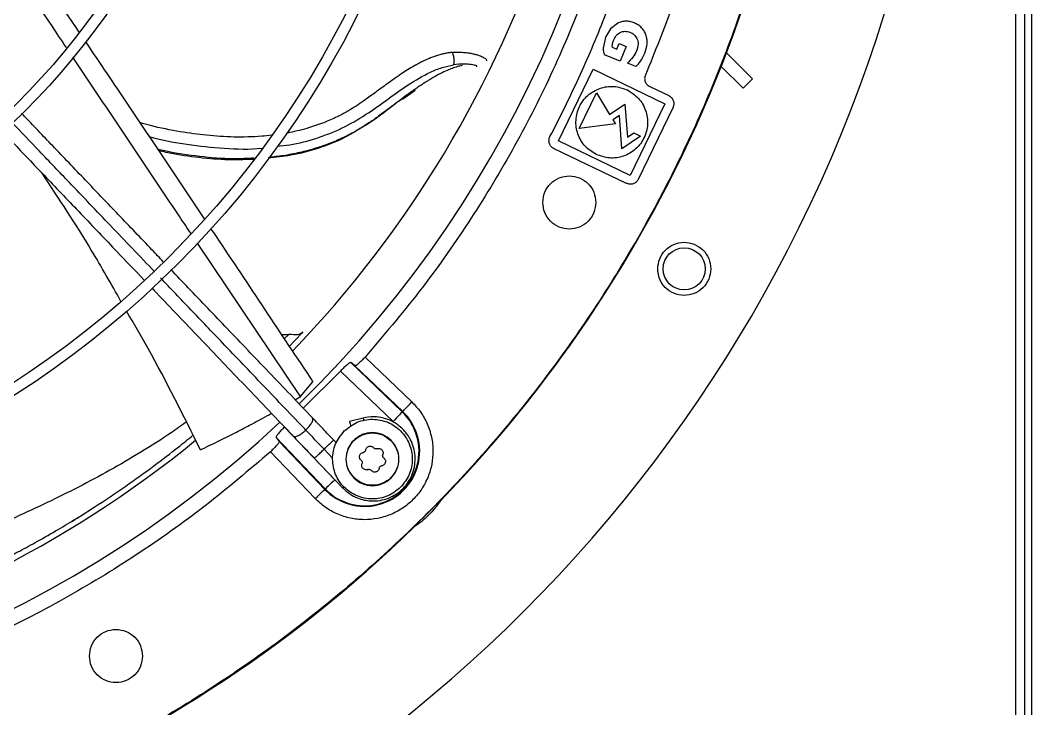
# Model space of a CAD drawing. Header units: inches. Extents: x 1229 to 1453, y -1023 to -720.
# Drawn here: x 1311.33 to 1320.34, y -815.28 to -809.15 of the extents above; entities that cross this region are included whole.
import ezdxf

# ---------------------------------------------------------------- set-up
doc = ezdxf.new("R2010")
doc.units = ezdxf.units.IN
doc.header["$MEASUREMENT"] = 0

msp = doc.modelspace()

# ---------------------------------------------------------------- linework, layer by layer
at = {"color": 18, "linetype": 'Continuous', "lineweight": 25, "true_color": 0x000000}
for p, q in [((1320.2736, -819.2706), (1320.2736, -791.8687)), ((1320.3366, -819.2706), (1320.3366, -791.8687)), ((1320.1906, -791.9447), (1320.1906, -819.1947)), ((1316.6502, -809.1794), (1316.5889, -809.2275)), ((1316.544, -809.3013), (1316.5239, -809.3868)), ((1316.5889, -809.2275), (1316.544, -809.3013)), ((1316.6032, -809.3916), (1316.6052, -809.3592)), ((1316.6032, -809.3916), (1316.6433, -809.4079)), ((1316.6052, -809.3592), (1316.6133, -809.3317)), ((1316.6433, -809.4079), (1316.6631, -809.3593)), ((1316.6631, -809.3593), (1316.7256, -809.3847)), ((1316.7256, -809.3847), (1316.6726, -809.5152)), ((1316.6726, -809.5152), (1316.5328, -809.4584)), ((1317.6162, -809.4383), (1317.852, -809.6741)), ((1316.1254, -810.2234), (1316.4338, -809.5854)), ((1316.4338, -809.5854), (1317.0719, -809.8938)), ((1316.812, -809.5638), (1316.7375, -809.5336)), ((1317.7668, -809.756), (1317.5694, -809.5586)), ((1317.852, -809.6741), (1317.7668, -809.756)), ((1316.9363, -809.7413), (1317.1063, -809.8224)), ((1314.7352, -809.8546), (1314.8485, -809.773)), ((1316.3082, -810.1148), (1316.4623, -809.7961)), ((1316.4623, -809.7961), (1316.5794, -809.9896)), ((1316.5794, -809.9896), (1316.7164, -809.897)), ((1316.7164, -809.897), (1316.7374, -810.1926)), ((1317.0719, -809.8938), (1316.7634, -810.5318)), ((1317.1443, -809.9256), (1316.8338, -810.568)), ((1316.6671, -809.9982), (1316.6087, -810.0377)), ((1316.6882, -810.2945), (1316.6671, -809.9982)), ((1316.6305, -810.074), (1316.3082, -810.1148)), ((1316.6087, -810.0377), (1316.6305, -810.074)), ((1316.8543, -810.1822), (1316.6882, -810.2945)), ((1316.7374, -810.1926), (1316.7951, -810.1536)), ((1316.7951, -810.1536), (1316.8543, -810.1822)), ((1316.7301, -810.6026), (1316.0847, -810.2948)), ((1316.7634, -810.5318), (1316.1254, -810.2234)), ((1313.8277, -812.5), (1312.9106, -811.1334)), ((1313.8321, -811.9423), (1313.8498, -811.9227)), ((1313.8495, -811.923), (1313.8404, -811.9353)), ((1313.7234, -811.9463), (1313.6831, -811.9853)), ((1313.7284, -812.0534), (1313.8404, -811.9353)), ((1314.4026, -812.148), (1314.8194, -812.5464)), ((1314.1837, -812.2732), (1313.8537, -812.6031)), ((1314.6523, -812.7212), (1314.1837, -812.2732)), ((1314.3117, -812.2245), (1314.2756, -812.1976)), ((1314.2756, -812.1976), (1314.7339, -812.6358)), ((1314.3117, -812.2245), (1314.7378, -812.6318)), ((1313.8277, -812.5), (1313.9372, -812.3671)), ((1313.7811, -812.5272), (1313.8277, -812.5)), ((1314.7378, -812.6318), (1314.7339, -812.6358)), ((1314.387, -812.6902), (1314.2649, -812.7199)), ((1313.6862, -812.7706), (1314.1343, -813.2393)), ((1313.6107, -812.8625), (1313.6376, -812.8987)), ((1313.6107, -812.8625), (1314.0489, -813.3209)), ((1314.0449, -813.3247), (1313.6376, -812.8987)), ((1314.1476, -812.9107), (1314.1237, -812.8857)), ((1313.9595, -813.4063), (1313.5611, -812.9896)), ((1314.1145, -813.047), (1314.0383, -812.9673)), ((1313.9529, -813.0489), (1314.206, -813.3137)), ((1314.0489, -813.3209), (1314.0449, -813.3247))]:
    msp.add_line(p, q, dxfattribs=at)
at = {"color": 18, "linetype": 'Continuous', "lineweight": 25, "true_color": 0x000000, "flags": 128}
for points in [[(1314.7378, -812.6318), (1314.7396, -812.6299), (1314.7444, -812.6249), (1314.752, -812.6169), (1314.7622, -812.6063), (1314.7745, -812.5934), (1314.7885, -812.5788), (1314.8036, -812.5629), (1314.8194, -812.5464)], [(1314.7339, -812.6358), (1314.7321, -812.6377), (1314.7273, -812.6428), (1314.7197, -812.6507), (1314.7095, -812.6614), (1314.6972, -812.6742), (1314.6832, -812.6889), (1314.6681, -812.7047), (1314.6523, -812.7212)], [(1314.1343, -813.2393), (1314.1178, -813.255), (1314.1019, -813.2702), (1314.0873, -813.2842), (1314.0744, -813.2965), (1314.0638, -813.3066), (1314.0558, -813.3143), (1314.0508, -813.3191), (1314.0489, -813.3209)], [(1313.9595, -813.4063), (1313.976, -813.3906), (1313.9918, -813.3754), (1314.0065, -813.3614), (1314.0193, -813.3491), (1314.03, -813.339), (1314.0379, -813.3314), (1314.043, -813.3265), (1314.0449, -813.3247)]]:
    msp.add_lwpolyline(points, dxfattribs=at)
at = {"color": 18, "linetype": 'Continuous', "lineweight": 25, "true_color": 0x000000}
for centre, radius in [((1306.6739, -805.2608), 11.7126), ((1306.6739, -805.2608), 8.5704), ((1306.6739, -805.2608), 8.472), ((1306.6739, -805.2608), 6.6478), ((1306.6739, -805.2608), 6.5493), ((1306.6739, -805.2608), 4.7037), ((1317.2435, -811.3632), 0.1875)]:
    msp.add_circle(centre, radius, dxfattribs=at)
for centre, radius, start, end in [((1306.6739, -805.2608), 10.2157, 314.3624, 43.03697), ((1306.6739, -805.2608), 11.7147, 339.09994, 20.90006), ((1306.6739, -805.2608), 12.9331, 283.26667, 346.73333), ((1306.6739, -805.2608), 9.8425, 316.0273, 341.93053), ((1306.6739, -805.2608), 11.7147, 315.79736, 338.46866), ((1306.6739, -805.2608), 10.2157, 224.36307, 313.03719), ((1314.3991, -812.9861), 0.4901, 223.70945, 46.29055), ((1314.3991, -812.9861), 0.4845, 223.70945, 46.29055), ((1306.6739, -805.2608), 9.8425, 283.29628, 309.20157), ((1306.6739, -805.2608), 11.7147, 291.53134, 314.20264)]:
    msp.add_arc(centre, radius, start, end, dxfattribs=at)
for points, knots in [([(1318.3834, -805.2608), (1318.3786, -805.5163), (1318.3689, -806.0272), (1318.2909, -806.7903), (1318.1667, -807.5468), (1317.9924, -808.2936), (1317.7699, -809.0274), (1317.4998, -809.745), (1317.1833, -810.4435), (1316.8218, -811.1197), (1316.4169, -811.7709), (1315.9703, -812.3942), (1315.4838, -812.9869), (1314.9597, -813.5466), (1314.4, -814.0708), (1313.8073, -814.5572), (1313.184, -815.0039), (1312.5328, -815.4088), (1311.8565, -815.7703), (1311.1581, -816.0867), (1310.4404, -816.3568), (1309.7067, -816.5794), (1308.9599, -816.7535), (1308.2033, -816.8784), (1307.4402, -816.9536), (1306.6739, -816.9787), (1305.9075, -816.9536), (1305.1444, -816.8784), (1304.3878, -816.7535), (1303.641, -816.5794), (1302.9073, -816.3568), (1302.1896, -816.0867), (1301.4912, -815.7702), (1300.8149, -815.4088), (1300.1637, -815.0039), (1299.5405, -814.5572), (1298.9477, -814.0708), (1298.3881, -813.5466), (1297.8639, -812.9869), (1297.3774, -812.3942), (1296.9308, -811.7709), (1296.5259, -811.1197), (1296.1644, -810.4435), (1295.8479, -809.745), (1295.5778, -809.0274), (1295.3553, -808.2936), (1295.181, -807.5468), (1295.0568, -806.7903), (1294.9788, -806.0272), (1294.9692, -805.5163), (1294.9643, -805.2608)], [0, 0, 0, 0, 0.020833, 0.041667, 0.0625, 0.083333, 0.104167, 0.125, 0.145833, 0.166667, 0.1875, 0.208333, 0.229167, 0.25, 0.270833, 0.291667, 0.3125, 0.333333, 0.354167, 0.375, 0.395833, 0.416667, 0.4375, 0.458333, 0.479167, 0.5, 0.520833, 0.541667, 0.5625, 0.583333, 0.604167, 0.625, 0.645833, 0.666667, 0.6875, 0.708333, 0.729167, 0.75, 0.770833, 0.791667, 0.8125, 0.833333, 0.854167, 0.875, 0.895833, 0.916667, 0.9375, 0.958333, 0.979167, 1, 1, 1, 1]), ([(1317.0261, -805.2608), (1317.0208, -805.512), (1317.0102, -806.0143), (1316.9249, -806.7639), (1316.7893, -807.5054), (1316.5991, -808.2351), (1316.3566, -808.949), (1316.0626, -809.6434), (1315.7192, -810.3147), (1315.3271, -810.9586), (1314.8921, -811.5749), (1314.5658, -811.957), (1314.4026, -812.148)], [0, 0, 0, 0, 0.1, 0.2, 0.3000001, 0.4, 0.5, 0.6, 0.7000001, 0.8000001, 0.9000001, 1, 1, 1, 1]), ([(1316.0489, -810.1871), (1316.1365, -810.0137), (1316.3118, -809.6669), (1316.5378, -809.1295), (1316.7361, -808.5813), (1316.9034, -808.0229), (1317.0399, -807.4562), (1317.1445, -806.8827), (1317.2197, -806.3045), (1317.2428, -805.9167), (1317.2543, -805.7228)], [0, 0, 0, 0, 0.125, 0.25, 0.375, 0.5, 0.625, 0.75, 0.875, 1, 1, 1, 1]), ([(1317.7853, -805.7459), (1317.7717, -805.9686), (1317.7445, -806.414), (1317.6528, -807.0773), (1317.5245, -807.7343), (1317.3554, -808.382), (1317.1505, -809.0196), (1316.982, -809.4327), (1316.8978, -809.6393)], [0, 0, 0, 0, 0.166667, 0.333333, 0.5, 0.666667, 0.833333, 1, 1, 1, 1]), ([(1310.7402, -807.6128), (1310.9394, -807.9039), (1311.3137, -808.4509), (1311.6832, -808.9997), (1311.8561, -809.2565)], [0, 0, 0, 0, 0.532089, 1, 1, 1, 1]), ([(1311.7452, -809.3945), (1311.723, -809.3615), (1311.3587, -808.8178), (1310.994, -808.2724), (1310.6515, -807.7601)], [0, 0, 0, 0, 0.060733, 1, 1, 1, 1]), ([(1316.7979, -809.175), (1316.7852, -809.1706), (1316.7607, -809.1621), (1316.7222, -809.1591), (1316.6847, -809.1641), (1316.6618, -809.1743), (1316.6502, -809.1794)], [0, 0, 0, 0, 0.263448, 0.509886, 0.751189, 1, 1, 1, 1]), ([(1316.903, -809.2818), (1316.8981, -809.2699), (1316.8884, -809.2465), (1316.8644, -809.2165), (1316.8342, -809.1917), (1316.8103, -809.1807), (1316.7979, -809.175)], [0, 0, 0, 0, 0.248632, 0.490005, 0.736545, 1, 1, 1, 1]), ([(1316.6133, -809.3317), (1316.6209, -809.3163), (1316.6318, -809.294), (1316.6552, -809.2713), (1316.6684, -809.2638), (1316.6749, -809.26)], [0, 0, 0, 0, 0.52692, 0.765962, 1, 1, 1, 1]), ([(1316.6749, -809.26), (1316.6817, -809.2572), (1316.695, -809.2515), (1316.7246, -809.2475), (1316.7462, -809.2537), (1316.7609, -809.2579)], [0, 0, 0, 0, 0.24773, 0.489597, 1, 1, 1, 1]), ([(1316.7609, -809.2579), (1316.7737, -809.2644), (1316.7997, -809.2775), (1316.8152, -809.3023), (1316.8232, -809.3149)], [0, 0, 0, 0, 0.490676, 1, 1, 1, 1]), ([(1316.8232, -809.3149), (1316.8263, -809.3222), (1316.8327, -809.3374), (1316.8348, -809.3751), (1316.8256, -809.4029), (1316.8191, -809.4226)], [0, 0, 0, 0, 0.214499, 0.444497, 1, 1, 1, 1]), ([(1316.8924, -809.4447), (1316.9016, -809.4167), (1316.9151, -809.3759), (1316.9137, -809.3197), (1316.9066, -809.2943), (1316.903, -809.2818)], [0, 0, 0, 0, 0.527094, 0.7661357, 1, 1, 1, 1]), ([(1311.917, -809.3467), (1312.0151, -809.4919), (1312.3688, -810.0153), (1312.7187, -810.539), (1312.9715, -810.9175)], [0, 0, 0, 0, 0.277328, 1, 1, 1, 1]), ([(1316.5239, -809.3868), (1316.5232, -809.4003), (1316.522, -809.4247), (1316.5295, -809.448), (1316.5328, -809.4584)], [0, 0, 0, 0, 0.550548, 1, 1, 1, 1]), ([(1312.8541, -811.0492), (1312.821, -810.9999), (1312.4711, -810.4785), (1312.1204, -809.9549), (1311.8029, -809.4807)], [0, 0, 0, 0, 0.094407, 1, 1, 1, 1]), ([(1315.1814, -809.437), (1315.1703, -809.4383), (1315.1475, -809.4411), (1315.1126, -809.4477), (1315.0763, -809.4564), (1315.0432, -809.4661), (1315.0095, -809.4777), (1314.9732, -809.4917), (1314.932, -809.5099), (1314.8903, -809.5305), (1314.8449, -809.5551), (1314.7945, -809.5848), (1314.7346, -809.6231), (1314.6649, -809.6708), (1314.5793, -809.732), (1314.487, -809.8001), (1314.3999, -809.8631), (1314.3245, -809.9145), (1314.2506, -809.9604), (1314.1612, -810.0087), (1314.0456, -810.0609), (1313.8999, -810.1112), (1313.7841, -810.1419), (1313.7168, -810.1527), (1313.7099, -810.1538)], [0, 0, 0, 0, 0.020248, 0.041453, 0.06358, 0.0866, 0.102644, 0.126716, 0.155363, 0.182381, 0.209021, 0.246963, 0.28662, 0.336424, 0.399614, 0.478049, 0.547725, 0.599316, 0.648188, 0.709671, 0.786694, 0.879285, 0.987574, 1, 1, 1, 1]), ([(1315.1814, -809.437), (1315.1941, -809.4363), (1315.2223, -809.4347), (1315.2679, -809.4359), (1315.3128, -809.4403), (1315.3533, -809.4471), (1315.3882, -809.4553), (1315.4241, -809.4663), (1315.456, -809.4803), (1315.4835, -809.4971), (1315.4847, -809.5075), (1315.4853, -809.513)], [0, 0, 0, 0, 0.079734, 0.178256, 0.296995, 0.387945, 0.480574, 0.582572, 0.72018, 0.853481, 1, 1, 1, 1]), ([(1315.1914, -809.548), (1315.1924, -809.5457), (1315.1946, -809.541), (1315.1966, -809.5301), (1315.1973, -809.5165), (1315.1966, -809.5005), (1315.1944, -809.4834), (1315.1909, -809.4664), (1315.1865, -809.4506), (1315.1831, -809.4414), (1315.1814, -809.437)], [0, 0, 0, 0, 0.114968, 0.238123, 0.367412, 0.499995, 0.63258, 0.761867, 0.885025, 1, 1, 1, 1]), ([(1316.8191, -809.4226), (1316.8094, -809.4427), (1316.7889, -809.4846), (1316.7551, -809.5168), (1316.7375, -809.5336)], [0, 0, 0, 0, 0.47827, 1, 1, 1, 1]), ([(1316.812, -809.5638), (1316.8279, -809.5476), (1316.8619, -809.5129), (1316.8818, -809.4685), (1316.8924, -809.4447)], [0, 0, 0, 0, 0.465642, 1, 1, 1, 1]), ([(1313.6207, -810.2723), (1313.6581, -810.2683), (1313.7787, -810.2554), (1313.9752, -810.2036), (1314.2038, -810.1155), (1314.4092, -809.9953), (1314.5966, -809.8592), (1314.7831, -809.7247), (1314.949, -809.6263), (1315.0884, -809.5697), (1315.1573, -809.5552), (1315.1914, -809.548)], [0, 0, 0, 0, 0.062061, 0.200401, 0.339028, 0.477389, 0.612625, 0.745151, 0.874643, 0.938101, 1, 1, 1, 1]), ([(1315.2685, -809.554), (1315.2543, -809.557), (1315.2256, -809.563), (1315.1796, -809.5788), (1315.1291, -809.5994), (1315.0727, -809.6265), (1315.0251, -809.6527), (1314.9906, -809.6729), (1314.9691, -809.6858), (1314.9436, -809.7017), (1314.9141, -809.7205), (1314.8809, -809.7425), (1314.8577, -809.7585), (1314.8454, -809.7669)], [0, 0, 0, 0, 0.113461, 0.228829, 0.328724, 0.466208, 0.615602, 0.655734, 0.705473, 0.764802, 0.833692, 0.912107, 1, 1, 1, 1]), ([(1315.3974, -809.5658), (1315.3975, -809.5623), (1315.3978, -809.5552), (1315.3516, -809.5452), (1315.2829, -809.5387), (1315.2218, -809.5449), (1315.1914, -809.548)], [0, 0, 0, 0, 0.244465, 0.494335, 0.747924, 1, 1, 1, 1]), ([(1316.8978, -809.6393), (1316.8949, -809.649), (1316.889, -809.6683), (1316.8949, -809.6987), (1316.9105, -809.7253), (1316.9277, -809.736), (1316.9363, -809.7413)], [0, 0, 0, 0, 0.2500006, 0.5000011, 0.7499991, 1, 1, 1, 1]), ([(1316.4599, -810.3456), (1316.4244, -810.3231), (1316.3535, -810.2782), (1316.2901, -810.1656), (1316.2721, -810.0399), (1316.3042, -809.9163), (1316.3812, -809.8143), (1316.4908, -809.7503), (1316.6184, -809.7302), (1316.6977, -809.7578), (1316.7373, -809.7717)], [0, 0, 0, 0, 0.124999, 0.249999, 0.374999, 0.5, 0.625, 0.75, 0.875001, 1, 1, 1, 1]), ([(1314.8454, -809.7669), (1314.8365, -809.7732), (1314.8129, -809.7897), (1314.7691, -809.8213), (1314.7082, -809.8664), (1314.6402, -809.9179), (1314.577, -809.9655), (1314.525, -810.0039), (1314.4808, -810.0355), (1314.4283, -810.0717), (1314.3689, -810.11), (1314.3037, -810.1478), (1314.2217, -810.1908), (1314.1077, -810.2424), (1313.9668, -810.2919), (1313.8184, -810.3307), (1313.6822, -810.3574), (1313.5886, -810.3671), (1313.5455, -810.3716)], [0, 0, 0, 0, 0.022647, 0.059458, 0.112119, 0.18067, 0.238273, 0.278725, 0.316919, 0.352855, 0.412852, 0.465176, 0.509769, 0.604917, 0.722402, 0.813143, 0.913791, 1, 1, 1, 1]), ([(1314.7288, -809.8533), (1314.6987, -809.8757), (1314.602, -809.9477), (1314.4889, -810.0413), (1314.3915, -810.0965), (1314.3665, -810.1107)], [0, 0, 0, 0, 0.25047, 0.807585, 1, 1, 1, 1]), ([(1316.7373, -809.7717), (1316.7728, -809.7942), (1316.8437, -809.8391), (1316.9072, -809.9516), (1316.9251, -810.0773), (1316.893, -810.2009), (1316.8161, -810.3029), (1316.7064, -810.3669), (1316.5788, -810.3871), (1316.4996, -810.3594), (1316.4599, -810.3456)], [0, 0, 0, 0, 0.125, 0.25, 0.375, 0.499999, 0.624999, 0.749999, 0.874999, 1, 1, 1, 1]), ([(1317.1063, -809.8224), (1317.115, -809.8278), (1317.1323, -809.8386), (1317.148, -809.8657), (1317.1536, -809.8964), (1317.1474, -809.9158), (1317.1443, -809.9256)], [0, 0, 0, 0, 0.25001, 0.500007, 0.750003, 1, 1, 1, 1]), ([(1312.6077, -811.2992), (1312.574, -811.264), (1312.4409, -811.1247), (1312.2159, -810.8892), (1311.9272, -810.5871), (1311.6509, -810.298), (1311.4554, -810.0935), (1311.3573, -809.9908), (1311.3467, -809.9797)], [0, 0, 0, 0, 0.080732, 0.319058, 0.536803, 0.768161, 0.974843, 1, 1, 1, 1]), ([(1312.5297, -811.3886), (1312.3988, -811.2516), (1312.1468, -810.9879), (1311.8048, -810.63), (1311.5109, -810.3225), (1311.3386, -810.1422), (1311.2555, -810.0552)], [0, 0, 0, 0, 0.30978, 0.596486, 0.805334, 1, 1, 1, 1]), ([(1313.5711, -810.1745), (1313.5418, -810.1778), (1313.4717, -810.1858), (1313.3598, -810.1908), (1313.2365, -810.1913), (1313.1142, -810.186), (1312.9546, -810.1729), (1312.7473, -810.1434), (1312.5486, -810.1048), (1312.4304, -810.0712), (1312.3985, -810.0622)], [0, 0, 0, 0, 0.07502, 0.180081, 0.284247, 0.387504, 0.489824, 0.6891, 0.916212, 1, 1, 1, 1]), ([(1314.3575, -810.116), (1314.3144, -810.1427), (1314.2011, -810.213), (1313.9933, -810.2926), (1313.7621, -810.3552), (1313.6075, -810.3721), (1313.5395, -810.3795)], [0, 0, 0, 0, 0.180135, 0.474516, 0.768977, 1, 1, 1, 1]), ([(1311.1777, -810.1448), (1311.2136, -810.1823), (1311.3426, -810.3174), (1311.5748, -810.5603), (1311.8789, -810.8785), (1312.1698, -811.183), (1312.3569, -811.3788), (1312.4368, -811.4623)], [0, 0, 0, 0, 0.084805, 0.305611, 0.551323, 0.808548, 1, 1, 1, 1]), ([(1312.4825, -810.1874), (1312.4855, -810.1883), (1312.5954, -810.219), (1312.8185, -810.2591), (1313.1501, -810.2944), (1313.3747, -810.3021), (1313.4845, -810.2889), (1313.4845, -810.2889)], [0, 0, 0, 0, 0.009341, 0.33831, 0.668436, 0.999941, 1, 1, 1, 1]), ([(1316.0847, -810.2948), (1316.0801, -810.2922), (1316.0708, -810.2871), (1316.0592, -810.2761), (1316.0499, -810.2633), (1316.0434, -810.2487), (1316.0399, -810.2332), (1316.0396, -810.2173), (1316.0423, -810.2015), (1316.0467, -810.1919), (1316.0489, -810.1871)], [0, 0, 0, 0, 0.125001, 0.250005, 0.375004, 0.5, 0.624998, 0.749999, 0.874999, 1, 1, 1, 1]), ([(1313.4167, -810.3786), (1313.3542, -810.3815), (1313.1931, -810.3891), (1312.9267, -810.3654), (1312.702, -810.3346), (1312.5787, -810.3044), (1312.5573, -810.2991)], [0, 0, 0, 0, 0.217672, 0.561292, 0.923662, 1, 1, 1, 1]), ([(1313.4089, -810.3889), (1313.3464, -810.3916), (1313.1964, -810.3982), (1312.9576, -810.3795), (1312.7383, -810.352), (1312.6091, -810.3219), (1312.5658, -810.3119)], [0, 0, 0, 0, 0.222118, 0.532821, 0.843556, 1, 1, 1, 1]), ([(1312.2309, -811.653), (1312.1443, -811.4996), (1311.9246, -811.1106), (1311.6781, -810.7379), (1311.5288, -810.5122)], [0, 0, 0, 0, 0.394211, 1, 1, 1, 1]), ([(1315.9844, -810.7726), (1315.9879, -810.7417), (1315.995, -810.6799), (1316.0496, -810.6012), (1316.1277, -810.5487), (1316.2206, -810.5302), (1316.3135, -810.5487), (1316.3915, -810.6012), (1316.4462, -810.6799), (1316.4533, -810.7417), (1316.4568, -810.7726)], [0, 0, 0, 0, 0.1250006, 0.2500004, 0.374999, 0.5000016, 0.625001, 0.7499996, 0.8749994, 1, 1, 1, 1]), ([(1316.8338, -810.568), (1316.8281, -810.5764), (1316.8168, -810.5932), (1316.7895, -810.6079), (1316.7589, -810.6126), (1316.7397, -810.6059), (1316.7301, -810.6026)], [0, 0, 0, 0, 0.25, 0.499995, 0.750002, 1, 1, 1, 1]), ([(1316.4568, -810.7726), (1316.4533, -810.8035), (1316.4462, -810.8654), (1316.3915, -810.944), (1316.3135, -810.9965), (1316.2206, -811.015), (1316.1277, -810.9965), (1316.0496, -810.944), (1315.995, -810.8654), (1315.9879, -810.8035), (1315.9844, -810.7726)], [0, 0, 0, 0, 0.1250006, 0.2500004, 0.374999, 0.4999984, 0.625001, 0.7499996, 0.8749994, 1, 1, 1, 1]), ([(1313.0281, -811.0019), (1313.0446, -811.0266), (1313.3497, -811.4819), (1313.6517, -811.9369), (1313.9372, -812.3671)], [0, 0, 0, 0, 0.054287, 1, 1, 1, 1]), ([(1317.0072, -811.3632), (1317.0107, -811.3324), (1317.0178, -811.2708), (1317.0719, -811.1925), (1317.1493, -811.1399), (1317.2415, -811.1208), (1317.3346, -811.1385), (1317.4135, -811.1907), (1317.4689, -811.2697), (1317.4761, -811.332), (1317.4797, -811.3632)], [0, 0, 0, 0, 0.12434, 0.248914, 0.373092, 0.497137, 0.622303, 0.748213, 0.874114, 1, 1, 1, 1]), ([(1313.9362, -812.6894), (1313.8061, -812.5533), (1313.554, -812.2895), (1313.185, -811.9033), (1312.8948, -811.5997), (1312.7272, -811.4243), (1312.6757, -811.3704)], [0, 0, 0, 0, 0.311686, 0.604241, 0.878427, 1, 1, 1, 1]), ([(1317.4797, -811.3632), (1317.4761, -811.3943), (1317.4689, -811.4564), (1317.4137, -811.5354), (1317.3348, -811.5878), (1317.2412, -811.6056), (1317.1483, -811.5861), (1317.0711, -811.533), (1317.0176, -811.4548), (1317.0107, -811.3937), (1317.0072, -811.3632)], [0, 0, 0, 0, 0.12571, 0.251416, 0.377132, 0.502861, 0.62858, 0.753078, 0.87631, 1, 1, 1, 1]), ([(1313.8753, -812.7966), (1313.7499, -812.6654), (1313.5033, -812.4074), (1313.1623, -812.0506), (1312.8567, -811.7308), (1312.6727, -811.5383), (1312.5823, -811.4436)], [0, 0, 0, 0, 0.292964, 0.576036, 0.791578, 1, 1, 1, 1]), ([(1312.5048, -811.5335), (1312.5196, -811.5489), (1312.6616, -811.6976), (1312.9385, -811.9873), (1313.3444, -812.4121), (1313.622, -812.7026), (1313.7654, -812.8526)], [0, 0, 0, 0, 0.034882, 0.334856, 0.656456, 1, 1, 1, 1]), ([(1312.938, -812.973), (1312.7875, -812.6693), (1312.5805, -812.2514), (1312.3451, -811.8492), (1312.2807, -811.7393)], [0, 0, 0, 0, 0.726612, 1, 1, 1, 1]), ([(1313.6575, -811.9469), (1313.668, -811.9469), (1313.6906, -811.9467), (1313.712, -811.9464), (1313.7234, -811.9463)], [0, 0, 0, 0, 0.46458, 1, 1, 1, 1]), ([(1313.8404, -811.9353), (1313.83, -811.9411), (1313.8081, -811.9532), (1313.7525, -811.9487), (1313.7234, -811.9463)], [0, 0, 0, 0, 0.475869, 1, 1, 1, 1]), ([(1314.4026, -812.148), (1314.3924, -812.1591), (1314.3718, -812.1815), (1314.343, -812.2078), (1314.3205, -812.2245), (1314.3147, -812.2245), (1314.3117, -812.2245)], [0, 0, 0, 0, 0.24423, 0.4964, 0.747202, 1, 1, 1, 1]), ([(1314.2756, -812.1976), (1314.2726, -812.1976), (1314.2668, -812.1976), (1314.2443, -812.2143), (1314.2152, -812.2403), (1314.1941, -812.2623), (1314.1837, -812.2732)], [0, 0, 0, 0, 0.252626, 0.503248, 0.755217, 1, 1, 1, 1]), ([(1314.8194, -812.5464), (1314.8463, -812.5753), (1314.9011, -812.6339), (1314.9601, -812.7413), (1314.9982, -812.8588), (1315.0113, -812.981), (1315.0003, -813.1011), (1314.9664, -813.216), (1314.9101, -813.3234), (1314.8322, -813.4191), (1314.7365, -813.4971), (1314.6291, -813.5533), (1314.5141, -813.5872), (1314.3941, -813.5983), (1314.2718, -813.5852), (1314.1543, -813.5471), (1314.047, -813.4881), (1313.9883, -813.4333), (1313.9595, -813.4063)], [0, 0, 0, 0, 0.0609954, 0.124061, 0.1879942, 0.2514906, 0.3132975, 0.3737131, 0.4362133, 0.5000005, 0.5637869, 0.6262875, 0.6867026, 0.74851, 0.8120066, 0.8759389, 0.9390044, 1, 1, 1, 1]), ([(1312.8103, -812.7259), (1312.7662, -812.7579), (1312.6326, -812.8546), (1312.4063, -812.9971), (1312.0397, -813.2111), (1311.5738, -813.4475), (1311.0073, -813.704), (1310.6234, -813.8563), (1310.4314, -813.9325)], [0, 0, 0, 0, 0.0577, 0.174857, 0.292286, 0.527695, 0.763643, 1, 1, 1, 1]), ([(1312.938, -812.973), (1312.9907, -812.9478), (1313.0924, -812.8993), (1313.2382, -812.826), (1313.3842, -812.7498), (1313.4936, -812.6911), (1313.5578, -812.6549), (1313.5699, -812.6481)], [0, 0, 0, 0, 0.246531, 0.476022, 0.688417, 0.941305, 1, 1, 1, 1]), ([(1313.8753, -812.7966), (1313.8858, -812.7859), (1313.9068, -812.7644), (1313.9296, -812.7317), (1313.942, -812.7037), (1313.9381, -812.6942), (1313.9362, -812.6894)], [0, 0, 0, 0, 0.242953, 0.485903, 0.742951, 1, 1, 1, 1]), ([(1314.1237, -812.8857), (1314.0919, -812.8524), (1314.0283, -812.7858), (1313.9669, -812.7216), (1313.9362, -812.6894)], [0, 0, 0, 0, 0.500002, 1, 1, 1, 1]), ([(1314.2045, -813.3121), (1314.2251, -813.331), (1314.2639, -813.3668), (1314.3308, -813.4011), (1314.3934, -813.4205), (1314.462, -813.4298), (1314.5351, -813.4258), (1314.6124, -813.4044), (1314.6819, -813.3685), (1314.7433, -813.3182), (1314.7929, -813.2558), (1314.8284, -813.1843), (1314.8479, -813.107), (1314.8508, -813.0278), (1314.8374, -812.9519), (1314.8147, -812.8942), (1314.7909, -812.8526), (1314.7684, -812.8207), (1314.7378, -812.7861), (1314.6951, -812.7493), (1314.6381, -812.7146), (1314.566, -812.6881), (1314.479, -812.6749), (1314.4183, -812.685), (1314.3863, -812.6903)], [0, 0, 0, 0, 0.053383, 0.100935, 0.142644, 0.178507, 0.233213, 0.281771, 0.331518, 0.382116, 0.432747, 0.483378, 0.53401, 0.584641, 0.634226, 0.680757, 0.70288, 0.726041, 0.755415, 0.791313, 0.833729, 0.882655, 0.938082, 1, 1, 1, 1]), ([(1314.2182, -812.8051), (1314.2547, -812.7761), (1314.3279, -812.718), (1314.4692, -812.6926), (1314.6077, -812.7197), (1314.7258, -812.7986), (1314.8047, -812.9167), (1314.8318, -813.0552), (1314.8064, -813.1965), (1314.7483, -813.2697), (1314.7193, -813.3062)], [0, 0, 0, 0, 0.125, 0.249999, 0.374999, 0.500001, 0.625, 0.75, 0.875001, 1, 1, 1, 1]), ([(1314.2652, -812.7214), (1314.2651, -812.721), (1314.2647, -812.7194), (1314.2674, -812.7304), (1314.2714, -812.7469), (1314.2751, -812.7621), (1314.2762, -812.7664)], [0, 0, 0, 0, 0.124221, 0.48944, 0.854973, 1, 1, 1, 1]), ([(1314.3863, -812.6903), (1314.3866, -812.6917), (1314.3872, -812.6939), (1314.3911, -812.7099), (1314.3927, -812.7165)], [0, 0, 0, 0, 0.58846, 1, 1, 1, 1]), ([(1313.6862, -812.7706), (1313.6754, -812.781), (1313.6534, -812.8022), (1313.6273, -812.8312), (1313.6107, -812.8538), (1313.6107, -812.8596), (1313.6107, -812.8625)], [0, 0, 0, 0, 0.244784, 0.496747, 0.747372, 1, 1, 1, 1]), ([(1313.7654, -812.8526), (1313.7701, -812.8548), (1313.7794, -812.8591), (1313.8079, -812.848), (1313.8416, -812.8267), (1313.864, -812.8067), (1313.8753, -812.7966)], [0, 0, 0, 0, 0.257047, 0.514093, 0.757042, 1, 1, 1, 1]), ([(1314.0383, -812.9673), (1314.0073, -812.9349), (1313.952, -812.877), (1313.8987, -812.8212), (1313.8753, -812.7966)], [0, 0, 0, 0, 0.559898, 1, 1, 1, 1]), ([(1314.7193, -813.3062), (1314.6827, -813.3353), (1314.6096, -813.3933), (1314.4683, -813.4188), (1314.3297, -813.3917), (1314.2117, -813.3127), (1314.1327, -813.1947), (1314.1056, -813.0561), (1314.1311, -812.9148), (1314.1892, -812.8417), (1314.2182, -812.8051)], [0, 0, 0, 0, 0.125001, 0.250001, 0.375, 0.5, 0.625, 0.75, 0.875, 1, 1, 1, 1]), ([(1314.6358, -812.8886), (1314.6114, -812.8693), (1314.5626, -812.8306), (1314.4684, -812.8136), (1314.3761, -812.8317), (1314.2974, -812.8843), (1314.2447, -812.963), (1314.2267, -813.0554), (1314.2436, -813.1496), (1314.2823, -813.1983), (1314.3017, -813.2227)], [0, 0, 0, 0, 0.125001, 0.25, 0.374999, 0.499998, 0.624999, 0.749999, 0.874999, 1, 1, 1, 1]), ([(1314.3041, -813.2203), (1314.2851, -813.1963), (1314.2469, -813.1482), (1314.2302, -813.0554), (1314.248, -812.9644), (1314.2998, -812.8868), (1314.3774, -812.8349), (1314.4684, -812.8171), (1314.5613, -812.8339), (1314.6093, -812.872), (1314.6333, -812.8911)], [0, 0, 0, 0, 0.1249984, 0.2499988, 0.3749993, 0.4999977, 0.6249999, 0.7499986, 0.8750005, 1, 1, 1, 1]), ([(1311.9927, -813.4839), (1312.0864, -813.422), (1312.2641, -813.3046), (1312.5143, -813.1234), (1312.7133, -812.972), (1312.8287, -812.8775), (1312.8709, -812.8431)], [0, 0, 0, 0, 0.317134, 0.601378, 0.854454, 1, 1, 1, 1]), ([(1313.6376, -812.8987), (1313.6376, -812.9016), (1313.6376, -812.9074), (1313.6209, -812.9299), (1313.5945, -812.9587), (1313.5721, -812.9794), (1313.5611, -812.9896)], [0, 0, 0, 0, 0.2528, 0.503596, 0.755768, 1, 1, 1, 1]), ([(1313.7654, -812.8526), (1313.7961, -812.8848), (1313.8575, -812.949), (1313.9211, -813.0156), (1313.9529, -813.0489)], [0, 0, 0, 0, 0.499998, 1, 1, 1, 1]), ([(1314.0383, -812.9673), (1314.0492, -812.9569), (1314.0709, -812.9361), (1314.0992, -812.9091), (1314.1196, -812.8896), (1314.1224, -812.887), (1314.1237, -812.8857)], [0, 0, 0, 0, 0.24295, 0.4859, 0.74295, 1, 1, 1, 1]), ([(1314.3017, -813.2227), (1314.3261, -813.2421), (1314.3748, -813.2808), (1314.469, -813.2977), (1314.5614, -813.2797), (1314.6401, -813.2271), (1314.6927, -813.1483), (1314.7108, -813.056), (1314.6938, -812.9618), (1314.6551, -812.913), (1314.6358, -812.8886)], [0, 0, 0, 0, 0.124999, 0.249998, 0.374998, 0.499999, 0.624999, 0.749999, 0.875, 1, 1, 1, 1]), ([(1314.6333, -812.8911), (1314.6524, -812.9151), (1314.6905, -812.9631), (1314.7073, -813.056), (1314.6895, -813.147), (1314.6376, -813.2246), (1314.5601, -813.2764), (1314.469, -813.2942), (1314.3762, -813.2775), (1314.3282, -813.2393), (1314.3041, -813.2203)], [0, 0, 0, 0, 0.125, 0.25, 0.375, 0.499999, 0.624999, 0.75, 0.874998, 1, 1, 1, 1]), ([(1313.5611, -812.9896), (1313.3701, -813.1527), (1312.988, -813.4791), (1312.3717, -813.9141), (1311.7278, -814.3062), (1311.0565, -814.6496), (1310.3621, -814.9435), (1309.6482, -815.1861), (1308.9185, -815.3761), (1308.1769, -815.5125), (1307.4274, -815.5947), (1306.6739, -815.6221), (1305.9203, -815.5947), (1305.1708, -815.5125), (1304.4292, -815.3761), (1303.6995, -815.1861), (1302.9856, -814.9435), (1302.2912, -814.6496), (1301.6199, -814.3062), (1300.976, -813.9141), (1300.3597, -813.4791), (1299.9776, -813.1527), (1299.7866, -812.9896)], [0, 0, 0, 0, 0.0500001, 0.1, 0.15, 0.1999999, 0.25, 0.3, 0.35, 0.4000001, 0.45, 0.5000001, 0.5499999, 0.5999999, 0.65, 0.7, 0.75, 0.8000001, 0.8500001, 0.9000001, 0.9500001, 1, 1, 1, 1]), ([(1313.9529, -813.0489), (1313.9543, -813.0476), (1313.957, -813.045), (1313.9775, -813.0254), (1314.0057, -812.9984), (1314.0275, -812.9777), (1314.0383, -812.9673)], [0, 0, 0, 0, 0.257049, 0.514095, 0.75705, 1, 1, 1, 1]), ([(1314.369, -813.0675), (1314.3659, -813.0646), (1314.36, -813.0592), (1314.3548, -813.0482), (1314.3527, -813.0367), (1314.3541, -813.025), (1314.3588, -813.0141), (1314.3663, -813.0052), (1314.3763, -812.9983), (1314.3841, -812.9965), (1314.3883, -812.9956)], [0, 0, 0, 0, 0.136222, 0.254553, 0.379562, 0.499975, 0.620367, 0.745376, 0.863737, 1, 1, 1, 1]), ([(1314.4086, -812.9752), (1314.408, -812.9778), (1314.4069, -812.9828), (1314.4022, -812.9891), (1314.3959, -812.9938), (1314.3909, -812.995), (1314.3883, -812.9956)], [0, 0, 0, 0, 0.256016, 0.500006, 0.743943, 1, 1, 1, 1]), ([(1314.4086, -812.9752), (1314.4096, -812.9711), (1314.4113, -812.9633), (1314.4182, -812.9533), (1314.4271, -812.9457), (1314.438, -812.9411), (1314.4498, -812.9396), (1314.4613, -812.9417), (1314.4723, -812.947), (1314.4777, -812.9528), (1314.4806, -812.956)], [0, 0, 0, 0, 0.136252, 0.254606, 0.379598, 0.500013, 0.620407, 0.745434, 0.863769, 1, 1, 1, 1]), ([(1314.5083, -812.9634), (1314.5058, -812.9642), (1314.5009, -812.9657), (1314.4931, -812.9648), (1314.4858, -812.9617), (1314.4824, -812.9579), (1314.4806, -812.956)], [0, 0, 0, 0, 0.255944, 0.499894, 0.743912, 1, 1, 1, 1]), ([(1314.5083, -812.9634), (1314.5124, -812.9621), (1314.52, -812.9598), (1314.5321, -812.9607), (1314.5433, -812.9646), (1314.5493, -812.9697), (1314.5522, -812.9722)], [0, 0, 0, 0, 0.272477, 0.509179, 0.759211, 1, 1, 1, 1]), ([(1314.5522, -812.9722), (1314.5547, -812.9751), (1314.5598, -812.9811), (1314.5637, -812.9924), (1314.5646, -813.0045), (1314.5622, -813.0121), (1314.561, -813.0161)], [0, 0, 0, 0, 0.240785, 0.490794, 0.736613, 1, 1, 1, 1]), ([(1314.369, -813.0675), (1314.371, -813.0693), (1314.3747, -813.0728), (1314.3778, -813.0801), (1314.3787, -813.0879), (1314.3772, -813.0928), (1314.3765, -813.0953)], [0, 0, 0, 0, 0.256053, 0.500094, 0.745977, 1, 1, 1, 1]), ([(1314.3852, -813.1392), (1314.3827, -813.1362), (1314.3776, -813.1302), (1314.3738, -813.1191), (1314.3728, -813.107), (1314.3752, -813.0994), (1314.3765, -813.0953)], [0, 0, 0, 0, 0.240813, 0.4908788, 0.7275178, 1, 1, 1, 1]), ([(1314.5684, -813.0438), (1314.5715, -813.0467), (1314.5774, -813.0521), (1314.5827, -813.0631), (1314.5847, -813.0746), (1314.5834, -813.0864), (1314.5788, -813.0971), (1314.5713, -813.106), (1314.5614, -813.113), (1314.5534, -813.1148), (1314.5492, -813.1158)], [0, 0, 0, 0, 0.133503, 0.255989, 0.378469, 0.499258, 0.621544, 0.739531, 0.861867, 1, 1, 1, 1]), ([(1314.5684, -813.0438), (1314.5665, -813.0421), (1314.5628, -813.0386), (1314.5596, -813.0313), (1314.5587, -813.0235), (1314.5602, -813.0186), (1314.561, -813.0161)], [0, 0, 0, 0, 0.256057, 0.500102, 0.744, 1, 1, 1, 1]), ([(1314.4291, -813.1479), (1314.425, -813.1492), (1314.4174, -813.1516), (1314.4053, -813.1506), (1314.3942, -813.1468), (1314.3882, -813.1417), (1314.3852, -813.1392)], [0, 0, 0, 0, 0.272431, 0.509129, 0.759164, 1, 1, 1, 1]), ([(1314.4291, -813.1479), (1314.4316, -813.1472), (1314.4365, -813.1457), (1314.4444, -813.1466), (1314.4516, -813.1497), (1314.4551, -813.1535), (1314.4569, -813.1554)], [0, 0, 0, 0, 0.256, 0.499859, 0.743861, 1, 1, 1, 1]), ([(1314.5288, -813.1361), (1314.5279, -813.1403), (1314.5261, -813.1481), (1314.5193, -813.1581), (1314.5103, -813.1656), (1314.4994, -813.1703), (1314.4877, -813.1717), (1314.4762, -813.1696), (1314.4652, -813.1644), (1314.4598, -813.1585), (1314.4569, -813.1554)], [0, 0, 0, 0, 0.136248, 0.254617, 0.379611, 0.500031, 0.620427, 0.745455, 0.86377, 1, 1, 1, 1]), ([(1314.5288, -813.1361), (1314.5294, -813.1335), (1314.5306, -813.1285), (1314.5353, -813.1222), (1314.5416, -813.1175), (1314.5466, -813.1164), (1314.5492, -813.1158)], [0, 0, 0, 0, 0.256017, 0.499993, 0.743942, 1, 1, 1, 1]), ([(1314.2045, -813.3121), (1314.205, -813.3116), (1314.2057, -813.311), (1314.2137, -813.3033), (1314.2152, -813.3018)], [0, 0, 0, 0, 0.8129995, 1, 1, 1, 1]), ([(1315.0719, -813.4283), (1315.0393, -813.4726), (1314.9743, -813.5612), (1314.8856, -813.6263), (1314.8413, -813.6588)], [0, 0, 0, 0, 0.500001, 1, 1, 1, 1]), ([(1311.2635, -813.9077), (1311.2855, -813.8962), (1311.361, -813.8569), (1311.4973, -813.7821), (1311.6676, -813.6849), (1311.8357, -813.584), (1311.9419, -813.5163), (1311.9927, -813.4839)], [0, 0, 0, 0, 0.088224, 0.302816, 0.554094, 0.78648, 1, 1, 1, 1]), ([(1311.7945, -813.6073), (1311.8412, -813.579), (1311.9062, -813.5396), (1311.9694, -813.4982), (1311.9872, -813.4865)], [0, 0, 0, 0, 0.7187509, 1, 1, 1, 1]), ([(1311.9494, -814.8075), (1311.953, -814.7766), (1311.9601, -814.7148), (1312.0147, -814.6362), (1312.0928, -814.5836), (1312.1857, -814.5652), (1312.2785, -814.5836), (1312.3566, -814.6362), (1312.4112, -814.7148), (1312.4183, -814.7766), (1312.4219, -814.8075)], [0, 0, 0, 0, 0.125, 0.249999, 0.375001, 0.5, 0.624999, 0.750001, 0.875, 1, 1, 1, 1]), ([(1312.4219, -814.8075), (1312.4183, -814.8385), (1312.4112, -814.9003), (1312.3566, -814.9789), (1312.2785, -815.0315), (1312.1857, -815.0499), (1312.0928, -815.0315), (1312.0147, -814.9789), (1311.9601, -814.9003), (1311.953, -814.8385), (1311.9494, -814.8075)], [0, 0, 0, 0, 0.124999, 0.249999, 0.375001, 0.5, 0.624999, 0.750001, 0.875001, 1, 1, 1, 1])]:
    msp.add_open_spline(points, degree=3, knots=knots, dxfattribs=at)

doc.saveas('drawing.dxf')
